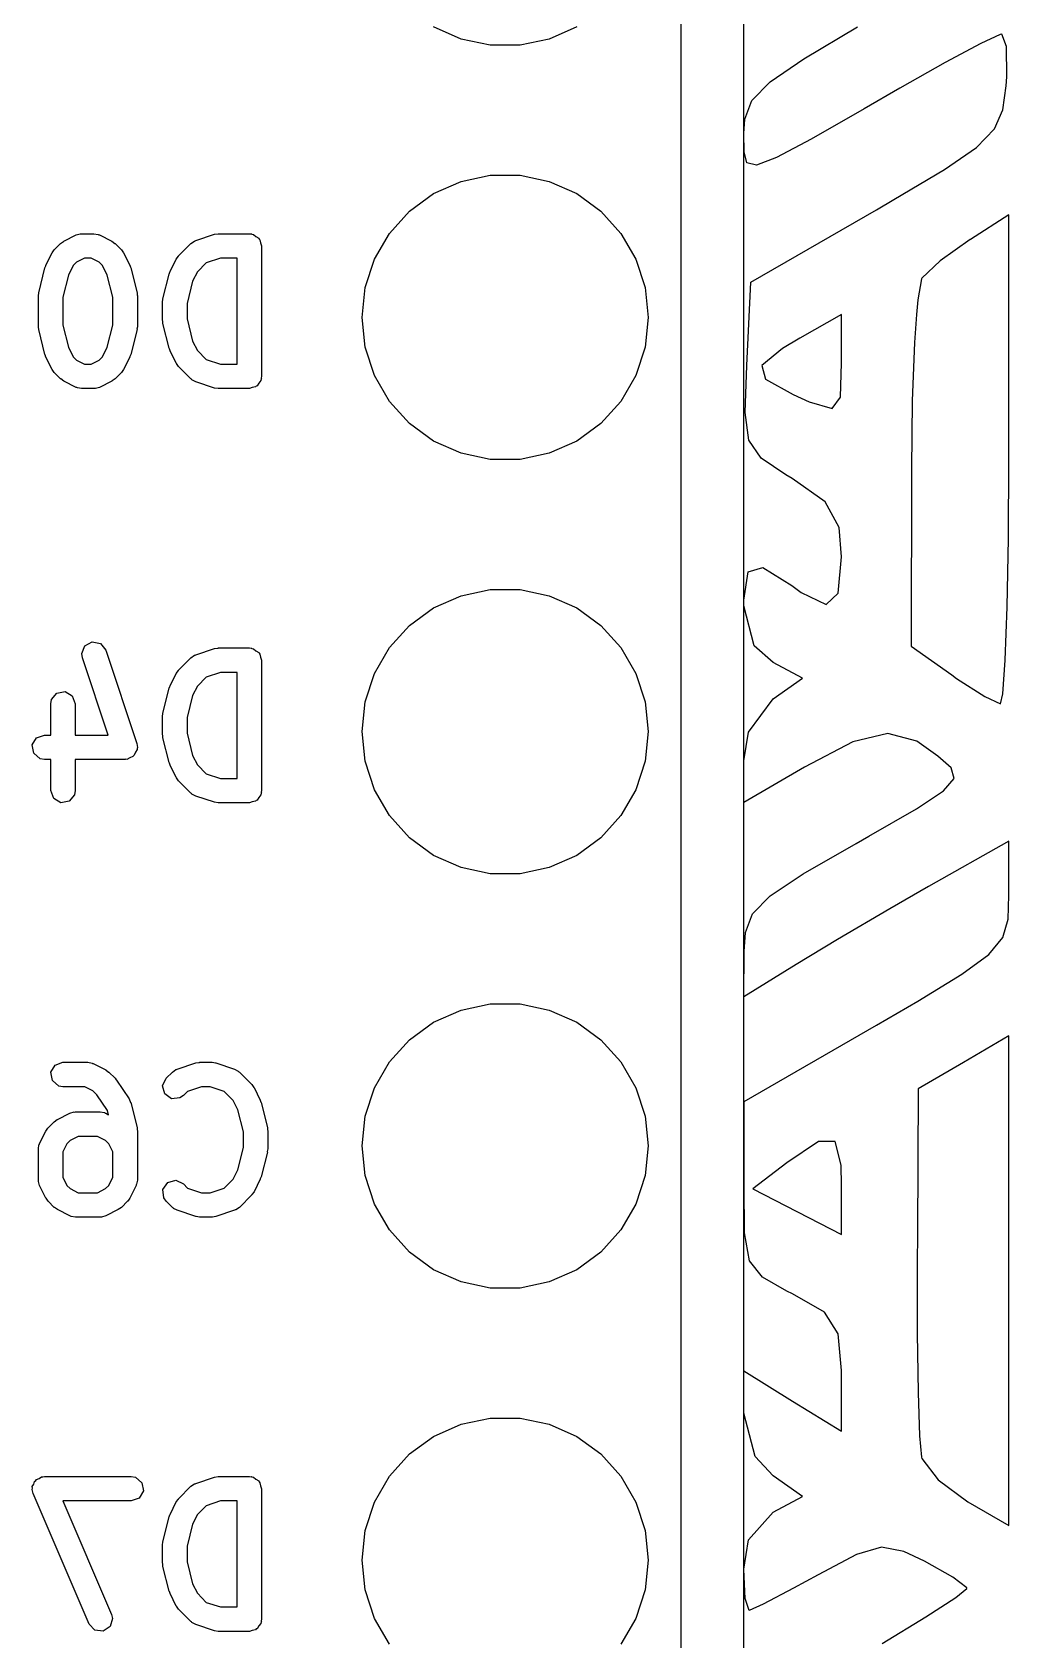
# Model space of a CAD drawing. Extents: x 19 to 403, y -177 to -75.
# Drawn here: x 175.92 to 181.91, y -106.6 to -96.74 of the extents above; entities that cross this region are included whole.
import ezdxf

# ---------------------------------------------------------------- set-up
doc = ezdxf.new("R2010")
doc.units = 0
doc.layers.add('BLACK', color=7, linetype='CONTINUOUS')

msp = doc.modelspace()

# ---------------------------------------------------------------- linework, layer by layer
at = {"layer": 'BLACK', "linetype": 'CONTINUOUS'}
for p, q in [((179.9, -114.811), (179.9, -87.2518)), ((180.281, -96.3335), (180.281, -115.002)), ((178.55, -96.7847), (178.382, -96.7102)), ((178.729, -96.8228), (178.55, -96.7847)), ((179.091, -96.7847), (178.912, -96.8228)), ((179.259, -96.7102), (179.091, -96.7847)), ((180.651, -96.906), (180.98, -96.7107)), ((181.856, -96.757), (181.737, -96.812)), ((181.865, -96.7553), (181.856, -96.757)), ((181.894, -96.8304), (181.865, -96.7553)), ((178.912, -96.8228), (178.729, -96.8228)), ((181.737, -96.812), (181.518, -96.9286)), ((181.897, -97.0164), (181.894, -96.8304)), ((180.445, -97.0476), (180.651, -96.906)), ((181.518, -96.9286), (181.24, -97.0857)), ((180.334, -97.1621), (180.445, -97.0476)), ((181.24, -97.0857), (181.021, -97.2127)), ((181.872, -97.2191), (181.893, -97.0718)), ((181.893, -97.0718), (181.897, -97.0164)), ((180.29, -97.2756), (180.334, -97.1621)), ((180.284, -97.3644), (180.29, -97.2756)), ((181.021, -97.2127), (180.696, -97.3988)), ((181.821, -97.336), (181.872, -97.2191)), ((180.285, -97.4767), (180.284, -97.3644)), ((181.711, -97.449), (181.821, -97.336)), ((180.302, -97.5433), (180.285, -97.4767)), ((180.696, -97.3988), (180.484, -97.5113)), ((181.515, -97.5847), (181.711, -97.449)), ((180.361, -97.5572), (180.302, -97.5433)), ((180.484, -97.5113), (180.361, -97.5572)), ((178.382, -97.7324), (178.55, -97.6579)), ((178.55, -97.6579), (178.729, -97.6198)), ((178.729, -97.6198), (178.912, -97.6198)), ((178.912, -97.6198), (179.091, -97.6579)), ((179.091, -97.6579), (179.259, -97.7324)), ((181.204, -97.7695), (181.515, -97.5847)), ((178.234, -97.8401), (178.382, -97.7324)), ((179.259, -97.7324), (179.407, -97.8401)), ((181.097, -97.8315), (181.204, -97.7695)), ((178.111, -97.9762), (178.234, -97.8401)), ((179.407, -97.8401), (179.529, -97.9762)), ((180.327, -98.2746), (181.097, -97.8315)), ((181.909, -97.8631), (181.674, -98.0128)), ((181.909, -99.3617), (181.909, -97.8631)), ((178.02, -98.1349), (178.111, -97.9762)), ((179.529, -97.9762), (179.621, -98.1349)), ((176.055, -98.0778), (176.056, -98.0763)), ((176.056, -98.0763), (176.094, -98.0382)), ((176.094, -98.0382), (176.112, -98.0254)), ((176.112, -98.0254), (176.114, -98.0242)), ((176.114, -98.0242), (176.19, -97.9861)), ((176.19, -97.9861), (176.215, -97.9787)), ((176.215, -97.9787), (176.219, -97.9797)), ((176.219, -97.9797), (176.223, -97.9782)), ((176.223, -97.9782), (176.299, -97.9782)), ((176.299, -97.9782), (176.325, -97.9827)), ((176.325, -97.9827), (176.329, -97.9856)), ((176.329, -97.9856), (176.333, -97.9861)), ((176.333, -97.9861), (176.409, -98.0242)), ((176.409, -98.0242), (176.427, -98.0376)), ((176.427, -98.0376), (176.429, -98.0382)), ((176.429, -98.0382), (176.467, -98.0763)), ((176.467, -98.0763), (176.48, -98.0947)), ((176.818, -98.1144), (176.894, -98.0382)), ((176.894, -98.0382), (176.915, -98.0233)), ((176.915, -98.0233), (176.92, -98.0229)), ((176.92, -98.0229), (176.923, -98.0201)), ((176.923, -98.0201), (177.038, -97.982)), ((177.038, -97.982), (177.06, -97.9787)), ((177.06, -97.9787), (177.061, -97.9782)), ((177.061, -97.9782), (177.252, -97.9782)), ((177.252, -97.9782), (177.262, -97.9799)), ((177.262, -97.9799), (177.265, -97.9793)), ((177.265, -97.9793), (177.268, -97.981)), ((177.268, -97.981), (177.278, -97.9827)), ((177.278, -97.9827), (177.292, -97.9952)), ((177.292, -97.9952), (177.309, -98.005)), ((177.309, -98.005), (177.312, -98.0113)), ((177.312, -98.0113), (177.317, -98.0157)), ((177.317, -98.0157), (177.32, -98.0349)), ((177.32, -98.0349), (177.327, -98.0532)), ((177.327, -98.0532), (177.327, -98.8532)), ((181.671, -98.0144), (181.488, -98.145)), ((181.674, -98.0128), (181.671, -98.0144)), ((176.003, -98.1756), (176.004, -98.172)), ((176.004, -98.172), (176.042, -98.0958)), ((176.042, -98.0958), (176.055, -98.0778)), ((176.171, -98.1738), (176.142, -98.2317)), ((176.192, -98.1529), (176.171, -98.1738)), ((176.241, -98.1282), (176.192, -98.1529)), ((176.282, -98.1282), (176.241, -98.1282)), ((176.331, -98.1529), (176.282, -98.1282)), ((176.352, -98.1738), (176.331, -98.1529)), ((176.381, -98.2317), (176.352, -98.1738)), ((176.48, -98.0947), (176.481, -98.0958)), ((176.481, -98.0958), (176.519, -98.172)), ((176.519, -98.172), (176.523, -98.1844)), ((176.766, -98.2101), (176.804, -98.1339)), ((176.804, -98.1339), (176.817, -98.1159)), ((176.817, -98.1159), (176.818, -98.1144)), ((176.988, -98.1568), (176.933, -98.2119)), ((177.074, -98.1282), (176.988, -98.1568)), ((177.177, -98.1282), (177.074, -98.1282)), ((177.177, -98.7782), (177.177, -98.1282)), ((177.963, -98.3091), (178.02, -98.1349)), ((179.621, -98.1349), (179.678, -98.3091)), ((181.488, -98.145), (181.376, -98.2499)), ((175.96, -98.3398), (175.998, -98.1874)), ((175.998, -98.1874), (176.003, -98.1756)), ((176.142, -98.2317), (176.108, -98.3672)), ((176.415, -98.3672), (176.381, -98.2317)), ((176.523, -98.1844), (176.525, -98.1874)), ((176.525, -98.1874), (176.563, -98.3398)), ((176.722, -98.3778), (176.76, -98.2255)), ((176.76, -98.2255), (176.765, -98.2136)), ((176.765, -98.2136), (176.766, -98.2101)), ((176.904, -98.2698), (176.87, -98.4053)), ((176.933, -98.2119), (176.904, -98.2698)), ((181.373, -98.2543), (181.35, -98.3843)), ((181.376, -98.2499), (181.373, -98.2543)), ((175.958, -98.3579), (175.96, -98.3432)), ((175.958, -98.5484), (175.958, -98.3579)), ((175.96, -98.3432), (175.96, -98.3398)), ((176.108, -98.3672), (176.108, -98.5392)), ((176.415, -98.5392), (176.415, -98.3672)), ((176.563, -98.3398), (176.564, -98.3547)), ((176.564, -98.3547), (176.565, -98.3579)), ((176.565, -98.3579), (176.565, -98.5484)), ((177.944, -98.4913), (177.963, -98.3091)), ((179.678, -98.3091), (179.697, -98.4913)), ((180.302, -98.7871), (180.327, -98.2746)), ((176.72, -98.396), (176.722, -98.3813)), ((176.72, -98.5103), (176.72, -98.396)), ((176.722, -98.3813), (176.722, -98.3778)), ((176.87, -98.4053), (176.87, -98.5011)), ((181.35, -98.3843), (181.343, -98.4737)), ((175.959, -98.5517), (175.958, -98.5484)), ((175.96, -98.5666), (175.959, -98.5517)), ((175.998, -98.719), (175.96, -98.5666)), ((176.108, -98.5392), (176.142, -98.6746)), ((176.381, -98.6746), (176.415, -98.5392)), ((176.563, -98.5666), (176.525, -98.719)), ((176.565, -98.5484), (176.562, -98.5632)), ((176.562, -98.5632), (176.563, -98.5666)), ((176.721, -98.5136), (176.72, -98.5103)), ((176.722, -98.5285), (176.721, -98.5136)), ((176.76, -98.6809), (176.722, -98.5285)), ((176.87, -98.5011), (176.904, -98.6365)), ((177.963, -98.6735), (177.944, -98.4913)), ((179.697, -98.4913), (179.678, -98.6735)), ((180.883, -98.4737), (180.627, -98.6194)), ((180.883, -98.769), (180.883, -98.4737)), ((181.343, -98.4737), (181.33, -98.6461)), ((176.904, -98.6365), (176.933, -98.6945)), ((180.627, -98.6194), (180.522, -98.6811)), ((181.33, -98.6461), (181.317, -99.0039)), ((176, -98.7219), (175.998, -98.719)), ((176.004, -98.7343), (176, -98.7219)), ((176.042, -98.8105), (176.004, -98.7343)), ((176.142, -98.6746), (176.171, -98.7326)), ((176.171, -98.7326), (176.192, -98.7534)), ((176.192, -98.7534), (176.241, -98.7782)), ((176.282, -98.7782), (176.331, -98.7534)), ((176.331, -98.7534), (176.352, -98.7326)), ((176.352, -98.7326), (176.381, -98.6746)), ((176.519, -98.7343), (176.481, -98.8105)), ((176.525, -98.719), (176.519, -98.7308)), ((176.519, -98.7308), (176.519, -98.7343)), ((176.762, -98.6838), (176.76, -98.6809)), ((176.766, -98.6962), (176.762, -98.6838)), ((176.804, -98.7724), (176.766, -98.6962)), ((176.933, -98.6945), (176.988, -98.7495)), ((176.988, -98.7495), (177.074, -98.7782)), ((178.02, -98.8477), (177.963, -98.6735)), ((179.678, -98.6735), (179.621, -98.8477)), ((180.522, -98.6811), (180.394, -98.787)), ((176.043, -98.8117), (176.042, -98.8105)), ((176.056, -98.83), (176.043, -98.8117)), ((176.094, -98.8681), (176.056, -98.83)), ((176.241, -98.7782), (176.282, -98.7782)), ((176.467, -98.83), (176.429, -98.8681)), ((176.481, -98.8105), (176.467, -98.8285)), ((176.467, -98.8285), (176.467, -98.83)), ((176.805, -98.7736), (176.804, -98.7724)), ((176.818, -98.7919), (176.805, -98.7736)), ((176.894, -98.8681), (176.818, -98.7919)), ((177.074, -98.7782), (177.177, -98.7782)), ((177.327, -98.8532), (177.325, -98.8629)), ((177.325, -98.8629), (177.326, -98.8662)), ((178.111, -99.0064), (178.02, -98.8477)), ((179.621, -98.8477), (179.529, -99.0064)), ((180.292, -99.0739), (180.302, -98.7871)), ((180.394, -98.787), (180.417, -98.8708)), ((180.876, -98.9802), (180.883, -98.769)), ((176.096, -98.8688), (176.094, -98.8681)), ((176.114, -98.8822), (176.096, -98.8688)), ((176.19, -98.9203), (176.114, -98.8822)), ((176.194, -98.9208), (176.19, -98.9203)), ((176.198, -98.9237), (176.194, -98.9208)), ((176.223, -98.9282), (176.198, -98.9237)), ((176.299, -98.9282), (176.223, -98.9282)), ((176.304, -98.9266), (176.299, -98.9282)), ((176.308, -98.9277), (176.304, -98.9266)), ((176.333, -98.9203), (176.308, -98.9277)), ((176.409, -98.8822), (176.333, -98.9203)), ((176.41, -98.881), (176.409, -98.8822)), ((176.429, -98.8681), (176.41, -98.881)), ((176.898, -98.87), (176.894, -98.8681)), ((176.9, -98.8738), (176.898, -98.87)), ((176.923, -98.8862), (176.9, -98.8738)), ((177.038, -98.9243), (176.923, -98.8862)), ((177.039, -98.9243), (177.038, -98.9243)), ((177.061, -98.9282), (177.039, -98.9243)), ((177.252, -98.9282), (177.061, -98.9282)), ((177.27, -98.9215), (177.252, -98.9282)), ((177.289, -98.9181), (177.27, -98.9215)), ((177.294, -98.9129), (177.289, -98.9181)), ((177.3, -98.9106), (177.294, -98.9129)), ((177.31, -98.8938), (177.3, -98.9106)), ((177.322, -98.8788), (177.31, -98.8938)), ((177.324, -98.8691), (177.322, -98.8788)), ((177.326, -98.8662), (177.324, -98.8691)), ((180.417, -98.8708), (180.587, -98.9651)), ((178.234, -99.1425), (178.111, -99.0064)), ((179.529, -99.0064), (179.407, -99.1425)), ((180.587, -98.9651), (180.685, -99.0091)), ((180.685, -99.0091), (180.825, -99.0503)), ((180.825, -99.0503), (180.876, -98.9802)), ((181.317, -99.0039), (181.312, -99.422)), ((178.382, -99.2502), (178.234, -99.1425)), ((179.407, -99.1425), (179.259, -99.2502)), ((180.315, -99.2447), (180.292, -99.0739)), ((178.55, -99.3247), (178.382, -99.2502)), ((179.259, -99.2502), (179.091, -99.3247)), ((180.391, -99.3539), (180.315, -99.2447)), ((178.729, -99.3628), (178.55, -99.3247)), ((179.091, -99.3247), (178.912, -99.3628)), ((180.542, -99.4563), (180.391, -99.3539)), ((178.912, -99.3628), (178.729, -99.3628)), ((180.58, -99.4784), (180.542, -99.4563)), ((181.312, -99.422), (181.31, -100.507)), ((181.906, -99.8465), (181.909, -99.3617)), ((180.782, -99.6229), (180.58, -99.4784)), ((180.868, -99.7793), (180.782, -99.6229)), ((180.883, -99.9595), (180.868, -99.7793)), ((181.899, -100.266), (181.906, -99.8465)), ((180.311, -100.052), (180.4, -100.025)), ((180.4, -100.025), (180.578, -100.136)), ((180.863, -100.182), (180.883, -99.9595)), ((180.284, -100.226), (180.311, -100.052)), ((180.578, -100.136), (180.636, -100.178)), ((178.382, -100.272), (178.55, -100.198)), ((178.55, -100.198), (178.729, -100.16)), ((178.729, -100.16), (178.912, -100.16)), ((178.912, -100.16), (179.091, -100.198)), ((179.091, -100.198), (179.259, -100.272)), ((180.284, -100.259), (180.284, -100.226)), ((180.636, -100.178), (180.789, -100.251)), ((180.789, -100.251), (180.863, -100.182)), ((178.234, -100.38), (178.382, -100.272)), ((179.259, -100.272), (179.407, -100.38)), ((180.347, -100.505), (180.284, -100.259)), ((181.887, -100.593), (181.899, -100.266)), ((178.111, -100.516), (178.234, -100.38)), ((179.407, -100.38), (179.529, -100.516)), ((176.225, -100.553), (176.243, -100.505)), ((176.243, -100.505), (176.288, -100.481)), ((176.288, -100.481), (176.339, -100.491)), ((176.339, -100.491), (176.371, -100.531)), ((176.371, -100.531), (176.561, -101.103)), ((176.923, -100.56), (177.038, -100.522)), ((177.038, -100.522), (177.06, -100.519)), ((177.06, -100.519), (177.061, -100.518)), ((177.061, -100.518), (177.252, -100.518)), ((177.252, -100.518), (177.262, -100.52)), ((177.262, -100.52), (177.265, -100.519)), ((177.265, -100.519), (177.268, -100.521)), ((177.268, -100.521), (177.278, -100.523)), ((177.278, -100.523), (177.292, -100.535)), ((177.292, -100.535), (177.309, -100.545)), ((178.02, -100.675), (178.111, -100.516)), ((179.529, -100.516), (179.621, -100.675)), ((180.463, -100.608), (180.347, -100.505)), ((181.31, -100.507), (181.559, -100.683)), ((176.228, -100.579), (176.225, -100.553)), ((176.386, -101.052), (176.228, -100.579)), ((176.818, -100.654), (176.894, -100.578)), ((176.894, -100.578), (176.915, -100.563)), ((176.915, -100.563), (176.92, -100.563)), ((176.92, -100.563), (176.923, -100.56)), ((177.309, -100.545), (177.312, -100.551)), ((177.312, -100.551), (177.317, -100.556)), ((177.317, -100.556), (177.32, -100.575)), ((177.32, -100.575), (177.327, -100.593)), ((177.327, -100.593), (177.327, -101.393)), ((180.643, -100.704), (180.463, -100.608)), ((181.872, -100.799), (181.887, -100.593)), ((176.766, -100.75), (176.804, -100.674)), ((176.804, -100.674), (176.817, -100.656)), ((176.817, -100.656), (176.818, -100.654)), ((176.988, -100.697), (176.933, -100.752)), ((177.074, -100.668), (176.988, -100.697)), ((177.177, -100.668), (177.074, -100.668)), ((177.177, -101.318), (177.177, -100.668)), ((177.963, -100.849), (178.02, -100.675)), ((179.621, -100.675), (179.678, -100.849)), ((180.463, -100.83), (180.643, -100.704)), ((181.559, -100.683), (181.589, -100.705)), ((181.589, -100.705), (181.761, -100.815)), ((176.034, -100.86), (176.039, -100.834)), ((176.039, -100.834), (176.072, -100.795)), ((176.072, -100.795), (176.122, -100.786)), ((176.122, -100.786), (176.166, -100.812)), ((176.166, -100.812), (176.184, -100.86)), ((176.722, -100.918), (176.76, -100.765)), ((176.76, -100.765), (176.765, -100.754)), ((176.765, -100.754), (176.766, -100.75)), ((176.904, -100.81), (176.87, -100.945)), ((176.933, -100.752), (176.904, -100.81)), ((180.313, -101.034), (180.463, -100.83)), ((181.761, -100.815), (181.858, -100.86)), ((181.858, -100.86), (181.872, -100.799)), ((176.034, -101.052), (176.034, -100.86)), ((176.184, -100.86), (176.184, -101.052)), ((176.72, -100.936), (176.722, -100.921)), ((176.722, -100.921), (176.722, -100.918)), ((177.944, -101.031), (177.963, -100.849)), ((179.678, -100.849), (179.697, -101.031)), ((176.72, -101.05), (176.72, -100.936)), ((176.87, -100.945), (176.87, -101.041)), ((177.963, -101.213), (177.944, -101.031)), ((179.697, -101.031), (179.678, -101.213)), ((175.921, -101.113), (175.947, -101.069)), ((175.93, -101.164), (175.921, -101.113)), ((175.947, -101.069), (175.995, -101.052)), ((175.995, -101.052), (176.034, -101.052)), ((176.184, -101.052), (176.386, -101.052)), ((176.561, -101.103), (176.565, -101.129)), ((176.565, -101.129), (176.563, -101.134)), ((176.721, -101.054), (176.72, -101.05)), ((176.722, -101.069), (176.721, -101.054)), ((176.76, -101.221), (176.722, -101.069)), ((176.87, -101.041), (176.904, -101.177)), ((180.284, -101.211), (180.313, -101.034)), ((180.953, -101.094), (180.655, -101.249)), ((181.166, -101.042), (180.953, -101.094)), ((181.344, -101.09), (181.166, -101.042)), ((181.474, -101.181), (181.344, -101.09)), ((175.969, -101.197), (175.93, -101.164)), ((175.995, -101.202), (175.969, -101.197)), ((176.034, -101.202), (175.995, -101.202)), ((176.034, -101.393), (176.034, -101.202)), ((176.49, -101.202), (176.184, -101.202)), ((176.184, -101.202), (176.184, -101.393)), ((176.495, -101.2), (176.49, -101.202)), ((176.501, -101.201), (176.495, -101.2)), ((176.519, -101.191), (176.501, -101.201)), ((176.538, -101.184), (176.519, -101.191)), ((176.541, -101.179), (176.538, -101.184)), ((176.546, -101.176), (176.541, -101.179)), ((176.554, -101.157), (176.546, -101.176)), ((176.564, -101.14), (176.554, -101.157)), ((176.563, -101.134), (176.564, -101.14)), ((176.762, -101.224), (176.76, -101.221)), ((176.766, -101.236), (176.762, -101.224)), ((176.904, -101.177), (176.933, -101.234)), ((178.02, -101.388), (177.963, -101.213)), ((179.678, -101.213), (179.621, -101.388)), ((180.284, -101.466), (180.284, -101.211)), ((181.555, -101.254), (181.474, -101.181)), ((176.804, -101.312), (176.766, -101.236)), ((176.805, -101.314), (176.804, -101.312)), ((176.818, -101.332), (176.805, -101.314)), ((176.933, -101.234), (176.988, -101.29)), ((176.988, -101.29), (177.074, -101.318)), ((177.074, -101.318), (177.177, -101.318)), ((180.655, -101.249), (180.284, -101.466)), ((181.509, -101.394), (181.573, -101.318)), ((181.573, -101.318), (181.555, -101.254)), ((176.052, -101.441), (176.034, -101.393)), ((176.179, -101.419), (176.147, -101.458)), ((176.184, -101.393), (176.179, -101.419)), ((176.894, -101.408), (176.818, -101.332)), ((176.898, -101.41), (176.894, -101.408)), ((176.9, -101.414), (176.898, -101.41)), ((176.923, -101.426), (176.9, -101.414)), ((177.038, -101.464), (176.923, -101.426)), ((177.322, -101.419), (177.31, -101.434)), ((177.324, -101.409), (177.322, -101.419)), ((177.326, -101.406), (177.324, -101.409)), ((177.327, -101.393), (177.325, -101.403)), ((177.325, -101.403), (177.326, -101.406)), ((178.111, -101.546), (178.02, -101.388)), ((179.621, -101.388), (179.529, -101.546)), ((181.342, -101.505), (181.509, -101.394)), ((176.096, -101.467), (176.052, -101.441)), ((176.147, -101.458), (176.096, -101.467)), ((177.039, -101.464), (177.038, -101.464)), ((177.061, -101.468), (177.039, -101.464)), ((177.252, -101.468), (177.061, -101.468)), ((177.27, -101.462), (177.252, -101.468)), ((177.289, -101.458), (177.27, -101.462)), ((177.294, -101.453), (177.289, -101.458)), ((177.3, -101.451), (177.294, -101.453)), ((177.31, -101.434), (177.3, -101.451)), ((181.05, -101.672), (181.342, -101.505)), ((178.234, -101.682), (178.111, -101.546)), ((179.529, -101.546), (179.407, -101.682)), ((178.382, -101.79), (178.234, -101.682)), ((179.407, -101.682), (179.259, -101.79)), ((180.648, -101.902), (180.973, -101.716)), ((180.973, -101.716), (181.05, -101.672)), ((181.909, -101.703), (181.417, -101.981)), ((181.909, -102.033), (181.909, -101.703)), ((178.55, -101.865), (178.382, -101.79)), ((179.259, -101.79), (179.091, -101.865)), ((178.729, -101.903), (178.55, -101.865)), ((178.912, -101.903), (178.729, -101.903)), ((179.091, -101.865), (178.912, -101.903)), ((180.446, -102.037), (180.648, -101.902)), ((181.417, -101.981), (181.179, -102.118)), ((180.338, -102.148), (180.446, -102.037)), ((181.179, -102.118), (180.858, -102.306)), ((181.904, -102.18), (181.909, -102.033)), ((180.294, -102.263), (180.338, -102.148)), ((181.872, -102.293), (181.904, -102.18)), ((180.286, -102.379), (180.294, -102.263)), ((180.858, -102.306), (180.605, -102.459)), ((181.786, -102.398), (181.872, -102.293)), ((180.284, -102.658), (180.286, -102.379)), ((181.621, -102.519), (181.786, -102.398)), ((180.605, -102.459), (180.284, -102.658)), ((181.351, -102.683), (181.621, -102.519)), ((178.55, -102.738), (178.729, -102.7)), ((178.729, -102.7), (178.912, -102.7)), ((178.912, -102.7), (179.091, -102.738)), ((181.097, -102.83), (181.351, -102.683)), ((178.382, -102.812), (178.55, -102.738)), ((179.091, -102.738), (179.259, -102.812)), ((178.234, -102.92), (178.382, -102.812)), ((179.259, -102.812), (179.407, -102.92)), ((180.285, -103.298), (181.097, -102.83)), ((181.909, -102.897), (181.631, -103.06)), ((181.909, -105.898), (181.909, -102.897)), ((178.111, -103.056), (178.234, -102.92)), ((179.407, -102.92), (179.529, -103.056)), ((176.035, -103.12), (176.061, -103.076)), ((176.061, -103.076), (176.109, -103.058)), ((176.109, -103.058), (176.261, -103.058)), ((176.261, -103.058), (176.287, -103.063)), ((176.287, -103.063), (176.29, -103.066)), ((176.29, -103.066), (176.295, -103.066)), ((176.295, -103.066), (176.371, -103.104)), ((176.78, -103.118), (176.801, -103.103)), ((176.801, -103.103), (176.806, -103.103)), ((176.806, -103.103), (176.809, -103.1)), ((176.809, -103.1), (176.923, -103.062)), ((176.923, -103.062), (176.946, -103.059)), ((176.946, -103.059), (176.947, -103.058)), ((176.947, -103.058), (177.023, -103.058)), ((177.023, -103.058), (177.045, -103.062)), ((177.045, -103.062), (177.047, -103.062)), ((177.047, -103.062), (177.161, -103.1)), ((177.161, -103.1), (177.184, -103.113)), ((178.02, -103.215), (178.111, -103.056)), ((179.529, -103.056), (179.621, -103.215)), ((181.631, -103.06), (181.353, -103.222)), ((176.044, -103.171), (176.035, -103.12)), ((176.083, -103.204), (176.044, -103.171)), ((176.371, -103.104), (176.389, -103.118)), ((176.389, -103.118), (176.391, -103.118)), ((176.391, -103.118), (176.429, -103.156)), ((176.429, -103.156), (176.435, -103.166)), ((176.435, -103.166), (176.438, -103.168)), ((176.438, -103.168), (176.514, -103.282)), ((176.72, -103.203), (176.742, -103.156)), ((176.742, -103.156), (176.78, -103.118)), ((177.184, -103.113), (177.187, -103.116)), ((177.187, -103.116), (177.191, -103.118)), ((177.191, -103.118), (177.267, -103.194)), ((177.267, -103.194), (177.28, -103.213)), ((176.109, -103.208), (176.083, -103.204)), ((176.244, -103.208), (176.109, -103.208)), ((176.293, -103.233), (176.244, -103.208)), ((176.317, -103.257), (176.293, -103.233)), ((176.382, -103.354), (176.317, -103.257)), ((176.514, -103.282), (176.524, -103.305)), ((176.733, -103.252), (176.72, -103.203)), ((176.775, -103.282), (176.733, -103.252)), ((176.826, -103.277), (176.775, -103.282)), ((176.848, -103.262), (176.826, -103.277)), ((176.873, -103.237), (176.848, -103.262)), ((176.959, -103.208), (176.873, -103.237)), ((177.011, -103.208), (176.959, -103.208)), ((177.097, -103.237), (177.011, -103.208)), ((177.152, -103.292), (177.097, -103.237)), ((177.181, -103.35), (177.152, -103.292)), ((177.28, -103.213), (177.281, -103.214)), ((177.281, -103.214), (177.319, -103.29)), ((177.319, -103.29), (177.323, -103.303)), ((177.963, -103.389), (178.02, -103.215)), ((179.621, -103.215), (179.678, -103.389)), ((180.285, -103.816), (180.285, -103.298)), ((181.353, -103.222), (181.348, -104.115)), ((176.075, -103.409), (176.152, -103.371)), ((176.152, -103.371), (176.177, -103.363)), ((176.177, -103.363), (176.181, -103.364)), ((176.181, -103.364), (176.185, -103.363)), ((176.185, -103.363), (176.338, -103.363)), ((176.338, -103.363), (176.363, -103.367)), ((176.363, -103.367), (176.367, -103.37)), ((176.367, -103.37), (176.371, -103.371)), ((176.371, -103.371), (176.389, -103.38)), ((176.389, -103.38), (176.382, -103.354)), ((176.524, -103.305), (176.525, -103.305)), ((176.525, -103.305), (176.563, -103.458)), ((177.215, -103.485), (177.181, -103.35)), ((177.323, -103.303), (177.325, -103.305)), ((177.325, -103.305), (177.363, -103.458)), ((177.944, -103.571), (177.963, -103.389)), ((179.678, -103.389), (179.697, -103.571)), ((175.966, -103.557), (176.004, -103.481)), ((176.004, -103.481), (176.017, -103.463)), ((176.017, -103.463), (176.018, -103.461)), ((176.018, -103.461), (176.056, -103.423)), ((176.056, -103.423), (176.074, -103.41)), ((176.074, -103.41), (176.075, -103.409)), ((176.563, -103.458), (176.564, -103.473)), ((176.564, -103.473), (176.565, -103.476)), ((176.565, -103.476), (176.565, -103.781)), ((177.215, -103.581), (177.215, -103.485)), ((177.363, -103.458), (177.364, -103.473)), ((177.364, -103.473), (177.365, -103.476)), ((177.365, -103.476), (177.365, -103.59)), ((175.958, -103.59), (175.962, -103.565)), ((175.958, -103.781), (175.958, -103.59)), ((175.962, -103.565), (175.965, -103.561)), ((175.965, -103.561), (175.966, -103.557)), ((176.133, -103.559), (176.108, -103.608)), ((176.153, -103.538), (176.133, -103.559)), ((176.203, -103.513), (176.153, -103.538)), ((176.32, -103.513), (176.203, -103.513)), ((176.369, -103.538), (176.32, -103.513)), ((176.39, -103.559), (176.369, -103.538)), ((176.415, -103.608), (176.39, -103.559)), ((177.181, -103.717), (177.215, -103.581)), ((177.365, -103.59), (177.362, -103.605)), ((177.963, -103.753), (177.944, -103.571)), ((179.697, -103.571), (179.678, -103.753)), ((180.742, -103.544), (180.547, -103.675)), ((180.843, -103.545), (180.742, -103.544)), ((180.88, -103.69), (180.843, -103.545)), ((176.108, -103.608), (176.108, -103.763)), ((176.415, -103.763), (176.415, -103.608)), ((177.363, -103.609), (177.325, -103.761)), ((177.362, -103.605), (177.363, -103.609)), ((180.547, -103.675), (180.34, -103.834)), ((180.883, -103.813), (180.88, -103.69)), ((175.959, -103.785), (175.958, -103.781)), ((175.958, -103.789), (175.959, -103.785)), ((175.966, -103.814), (175.958, -103.789)), ((176.108, -103.763), (176.133, -103.813)), ((176.39, -103.813), (176.415, -103.763)), ((176.565, -103.781), (176.56, -103.806)), ((176.752, -103.796), (176.801, -103.782)), ((176.801, -103.782), (176.848, -103.804)), ((177.097, -103.83), (177.152, -103.774)), ((177.152, -103.774), (177.181, -103.717)), ((177.319, -103.776), (177.281, -103.852)), ((177.325, -103.761), (177.319, -103.773)), ((177.319, -103.773), (177.319, -103.776)), ((178.02, -103.928), (177.963, -103.753)), ((179.678, -103.753), (179.621, -103.928)), ((176.004, -103.891), (175.966, -103.814)), ((176.005, -103.892), (176.004, -103.891)), ((176.018, -103.91), (176.005, -103.892)), ((176.133, -103.813), (176.153, -103.833)), ((176.153, -103.833), (176.203, -103.858)), ((176.203, -103.858), (176.32, -103.858)), ((176.32, -103.858), (176.369, -103.833)), ((176.369, -103.833), (176.39, -103.813)), ((176.519, -103.891), (176.506, -103.909)), ((176.557, -103.814), (176.519, -103.891)), ((176.558, -103.81), (176.557, -103.814)), ((176.56, -103.806), (176.558, -103.81)), ((176.722, -103.838), (176.752, -103.796)), ((176.727, -103.889), (176.722, -103.838)), ((176.742, -103.91), (176.727, -103.889)), ((176.848, -103.804), (176.873, -103.83)), ((176.873, -103.83), (176.959, -103.858)), ((176.959, -103.858), (177.011, -103.858)), ((177.011, -103.858), (177.097, -103.83)), ((177.267, -103.872), (177.191, -103.948)), ((177.281, -103.852), (177.267, -103.87)), ((177.267, -103.87), (177.267, -103.872)), ((180.289, -104.105), (180.285, -103.816)), ((180.34, -103.834), (180.883, -104.115)), ((180.883, -104.115), (180.883, -103.813)), ((176.056, -103.948), (176.018, -103.91)), ((176.057, -103.949), (176.056, -103.948)), ((176.075, -103.962), (176.057, -103.949)), ((176.152, -104), (176.075, -103.962)), ((176.447, -103.962), (176.371, -104)), ((176.448, -103.961), (176.447, -103.962)), ((176.467, -103.948), (176.448, -103.961)), ((176.505, -103.91), (176.467, -103.948)), ((176.506, -103.909), (176.505, -103.91)), ((176.78, -103.948), (176.742, -103.91)), ((176.784, -103.95), (176.78, -103.948)), ((176.786, -103.954), (176.784, -103.95)), ((176.809, -103.966), (176.786, -103.954)), ((176.923, -104.004), (176.809, -103.966)), ((177.161, -103.966), (177.047, -104.004)), ((177.165, -103.963), (177.161, -103.966)), ((177.169, -103.963), (177.165, -103.963)), ((177.191, -103.948), (177.169, -103.963)), ((178.111, -104.086), (178.02, -103.928)), ((179.621, -103.928), (179.529, -104.086)), ((176.156, -104.001), (176.152, -104)), ((176.16, -104.004), (176.156, -104.001)), ((176.185, -104.008), (176.16, -104.004)), ((176.338, -104.008), (176.185, -104.008)), ((176.342, -104.007), (176.338, -104.008)), ((176.346, -104.008), (176.342, -104.007)), ((176.371, -104), (176.346, -104.008)), ((176.925, -104.004), (176.923, -104.004)), ((176.947, -104.008), (176.925, -104.004)), ((177.023, -104.008), (176.947, -104.008)), ((177.025, -104.008), (177.023, -104.008)), ((177.047, -104.004), (177.025, -104.008)), ((178.234, -104.222), (178.111, -104.086)), ((179.529, -104.086), (179.407, -104.222)), ((180.319, -104.275), (180.289, -104.105)), ((181.348, -104.115), (181.347, -104.286)), ((178.382, -104.33), (178.234, -104.222)), ((179.407, -104.222), (179.259, -104.33)), ((180.398, -104.376), (180.319, -104.275)), ((181.347, -104.286), (181.347, -104.305)), ((178.55, -104.405), (178.382, -104.33)), ((179.259, -104.33), (179.091, -104.405)), ((180.548, -104.461), (180.398, -104.376)), ((181.347, -104.305), (181.347, -104.722)), ((178.729, -104.443), (178.55, -104.405)), ((178.912, -104.443), (178.729, -104.443)), ((179.091, -104.405), (178.912, -104.443)), ((180.583, -104.478), (180.548, -104.461)), ((180.778, -104.59), (180.583, -104.478)), ((180.863, -104.723), (180.778, -104.59)), ((180.883, -104.948), (180.863, -104.723)), ((181.347, -104.722), (181.352, -105.083)), ((180.284, -105.21), (180.284, -104.951)), ((180.284, -104.951), (180.583, -105.136)), ((180.883, -104.971), (180.883, -104.948)), ((180.883, -105.321), (180.883, -104.971)), ((180.583, -105.136), (180.883, -105.321)), ((181.352, -105.083), (181.361, -105.348)), ((178.55, -105.278), (178.729, -105.24)), ((178.729, -105.24), (178.912, -105.24)), ((178.912, -105.24), (179.091, -105.278)), ((180.353, -105.476), (180.284, -105.21)), ((178.234, -105.46), (178.382, -105.352)), ((178.382, -105.352), (178.55, -105.278)), ((179.091, -105.278), (179.259, -105.352)), ((179.259, -105.352), (179.407, -105.46)), ((181.361, -105.348), (181.373, -105.48)), ((178.111, -105.596), (178.234, -105.46)), ((179.407, -105.46), (179.529, -105.596)), ((180.463, -105.594), (180.353, -105.476)), ((181.373, -105.48), (181.375, -105.487)), ((181.375, -105.487), (181.475, -105.618)), ((175.921, -105.66), (175.93, -105.645)), ((175.922, -105.669), (175.921, -105.66)), ((175.93, -105.645), (175.935, -105.628)), ((175.935, -105.628), (175.942, -105.623)), ((175.942, -105.623), (175.947, -105.616)), ((175.947, -105.616), (175.963, -105.61)), ((175.963, -105.61), (175.978, -105.6)), ((175.978, -105.6), (175.986, -105.601)), ((175.986, -105.601), (175.995, -105.598)), ((175.995, -105.598), (176.528, -105.598)), ((176.528, -105.598), (176.554, -105.603)), ((176.554, -105.603), (176.593, -105.636)), ((176.593, -105.636), (176.602, -105.686)), ((176.818, -105.734), (176.894, -105.658)), ((176.894, -105.658), (176.915, -105.643)), ((176.915, -105.643), (176.92, -105.643)), ((176.92, -105.643), (176.923, -105.64)), ((176.923, -105.64), (177.038, -105.602)), ((177.038, -105.602), (177.06, -105.599)), ((177.06, -105.599), (177.061, -105.598)), ((177.061, -105.598), (177.252, -105.598)), ((177.252, -105.598), (177.262, -105.6)), ((177.262, -105.6), (177.265, -105.599)), ((177.265, -105.599), (177.268, -105.601)), ((177.268, -105.601), (177.278, -105.603)), ((177.278, -105.603), (177.292, -105.615)), ((177.292, -105.615), (177.309, -105.625)), ((177.309, -105.625), (177.312, -105.631)), ((177.312, -105.631), (177.317, -105.636)), ((177.317, -105.636), (177.32, -105.655)), ((177.32, -105.655), (177.327, -105.673)), ((178.02, -105.755), (178.111, -105.596)), ((179.529, -105.596), (179.621, -105.755)), ((180.643, -105.72), (180.463, -105.594)), ((181.475, -105.618), (181.657, -105.754)), ((175.92, -105.677), (175.922, -105.669)), ((175.926, -105.703), (175.92, -105.677)), ((176.269, -106.503), (175.926, -105.703)), ((176.528, -105.748), (176.108, -105.748)), ((176.108, -105.748), (176.407, -106.444)), ((176.576, -105.731), (176.528, -105.748)), ((176.602, -105.686), (176.576, -105.731)), ((176.766, -105.83), (176.804, -105.754)), ((176.804, -105.754), (176.817, -105.736)), ((176.817, -105.736), (176.818, -105.734)), ((177.074, -105.748), (176.988, -105.777)), ((177.177, -105.748), (177.074, -105.748)), ((177.177, -106.398), (177.177, -105.748)), ((177.327, -105.673), (177.327, -106.473)), ((177.963, -105.929), (178.02, -105.755)), ((179.621, -105.755), (179.678, -105.929)), ((180.463, -105.816), (180.643, -105.72)), ((181.657, -105.754), (181.909, -105.898)), ((176.722, -105.998), (176.76, -105.845)), ((176.76, -105.845), (176.765, -105.834)), ((176.765, -105.834), (176.766, -105.83)), ((176.933, -105.832), (176.904, -105.89)), ((176.988, -105.777), (176.933, -105.832)), ((180.313, -105.986), (180.463, -105.816)), ((176.904, -105.89), (176.87, -106.025)), ((177.944, -106.111), (177.963, -105.929)), ((179.678, -105.929), (179.697, -106.111)), ((176.72, -106.016), (176.722, -106.001)), ((176.72, -106.13), (176.72, -106.016)), ((176.722, -106.001), (176.722, -105.998)), ((176.87, -106.025), (176.87, -106.121)), ((180.284, -106.166), (180.313, -105.986)), ((181.129, -106.031), (180.975, -106.076)), ((181.266, -106.058), (181.129, -106.031)), ((181.391, -106.117), (181.266, -106.058)), ((176.721, -106.134), (176.72, -106.13)), ((176.722, -106.149), (176.721, -106.134)), ((176.76, -106.301), (176.722, -106.149)), ((176.87, -106.121), (176.904, -106.257)), ((177.963, -106.293), (177.944, -106.111)), ((179.697, -106.111), (179.678, -106.293)), ((180.975, -106.076), (180.739, -106.201)), ((181.566, -106.216), (181.391, -106.117)), ((176.904, -106.257), (176.933, -106.314)), ((180.293, -106.345), (180.284, -106.166)), ((180.739, -106.201), (180.589, -106.283)), ((181.651, -106.281), (181.566, -106.216)), ((176.762, -106.304), (176.76, -106.301)), ((176.766, -106.316), (176.762, -106.304)), ((176.804, -106.392), (176.766, -106.316)), ((176.933, -106.314), (176.988, -106.37)), ((178.02, -106.468), (177.963, -106.293)), ((179.678, -106.293), (179.621, -106.468)), ((180.316, -106.419), (180.293, -106.345)), ((180.589, -106.283), (180.402, -106.381)), ((181.4, -106.458), (181.584, -106.339)), ((181.584, -106.339), (181.652, -106.285)), ((181.652, -106.285), (181.651, -106.281)), ((176.407, -106.444), (176.412, -106.469)), ((176.805, -106.394), (176.804, -106.392)), ((176.818, -106.412), (176.805, -106.394)), ((176.894, -106.488), (176.818, -106.412)), ((176.988, -106.37), (177.074, -106.398)), ((177.074, -106.398), (177.177, -106.398)), ((180.402, -106.381), (180.316, -106.419)), ((180.316, -106.419), (180.316, -106.419)), ((176.304, -106.54), (176.269, -106.503)), ((176.355, -106.546), (176.304, -106.54)), ((176.398, -106.518), (176.355, -106.546)), ((176.412, -106.469), (176.398, -106.518)), ((176.898, -106.49), (176.894, -106.488)), ((176.9, -106.494), (176.898, -106.49)), ((176.923, -106.506), (176.9, -106.494)), ((177.038, -106.544), (176.923, -106.506)), ((177.039, -106.544), (177.038, -106.544)), ((177.061, -106.548), (177.039, -106.544)), ((177.252, -106.548), (177.061, -106.548)), ((177.27, -106.542), (177.252, -106.548)), ((177.289, -106.538), (177.27, -106.542)), ((177.294, -106.533), (177.289, -106.538)), ((177.3, -106.531), (177.294, -106.533)), ((177.31, -106.514), (177.3, -106.531)), ((177.322, -106.499), (177.31, -106.514)), ((177.324, -106.489), (177.322, -106.499)), ((177.326, -106.486), (177.324, -106.489)), ((177.327, -106.473), (177.325, -106.483)), ((177.325, -106.483), (177.326, -106.486)), ((178.111, -106.626), (178.02, -106.468)), ((179.621, -106.468), (179.529, -106.626)), ((181.132, -106.621), (181.4, -106.458))]:
    msp.add_line(p, q, dxfattribs=at)

doc.saveas('drawing.dxf')
